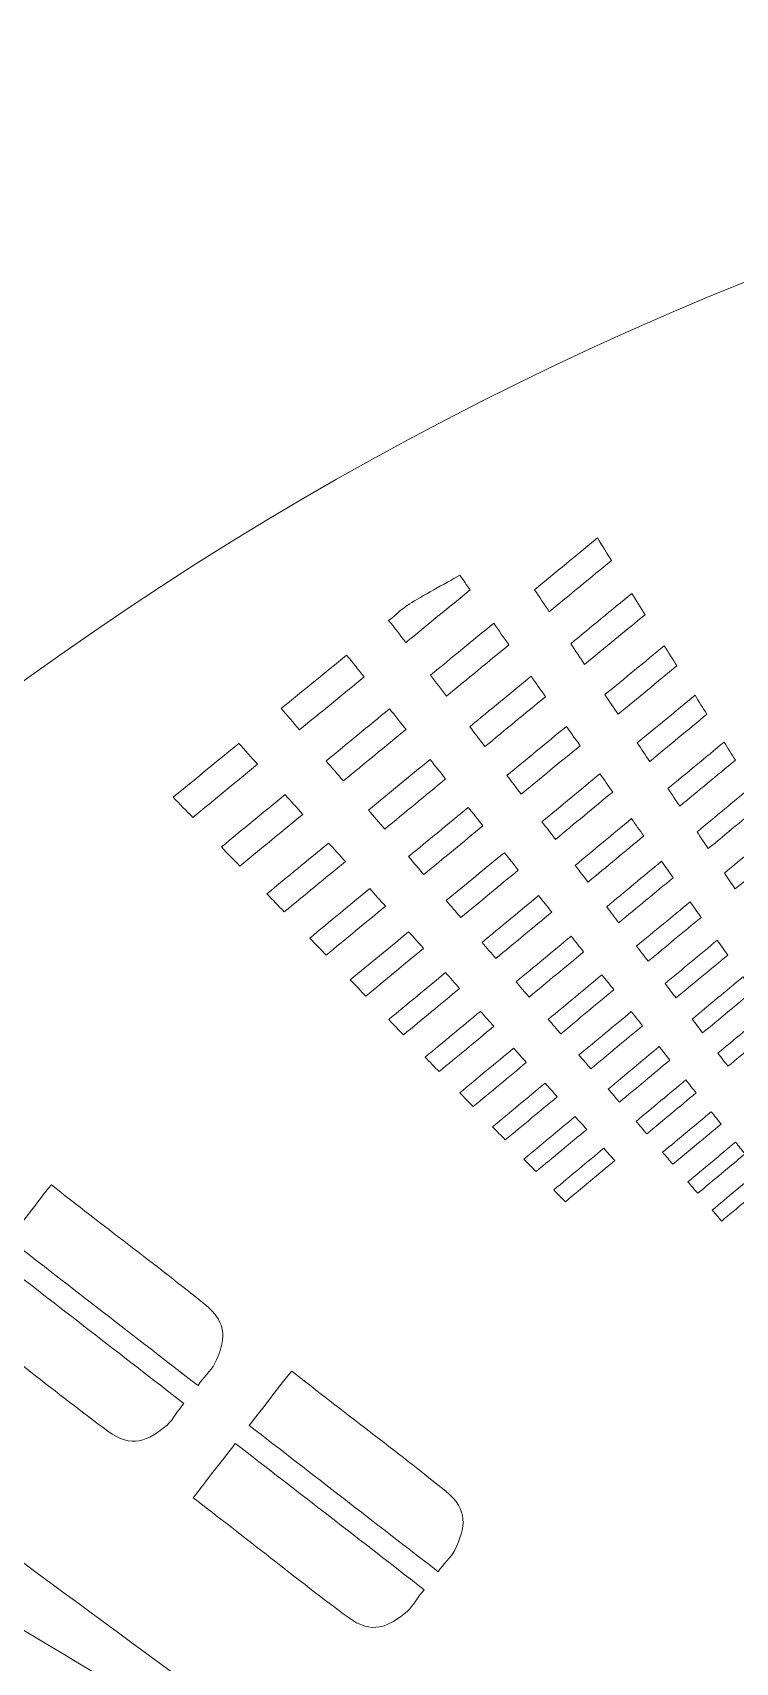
# Model space of a CAD drawing. Header units: millimetres. Extents: x -751 to 1411, y -446 to 1681.
# Drawn here: x -492.7 to -390.1, y 313.3 to 551.4 of the extents above; entities that cross this region are included whole.
import ezdxf

# ---------------------------------------------------------------- set-up
doc = ezdxf.new("R2010")
doc.units = ezdxf.units.MM
doc.header["$MEASUREMENT"] = 0
doc.layers.add('Layer 6', color=7, linetype='Continuous')

msp = doc.modelspace()

# ---------------------------------------------------------------- linework, layer by layer
at = {"layer": 'Layer 6', "lineweight": 0}
for points, knots in [([(-198.52, 551.4), (-477.55, 551.4), (-697.08, 331.88), (-697.08, 52.85), (-697.08, -226.18), (-477.55, -445.71), (-198.52, -445.71), (80.51, -445.71), (300.03, -226.18), (300.03, 52.85), (300.03, 331.88), (80.51, 551.4), (-198.52, 551.4)], [0, 0, 0, 0, 1, 1, 1, 2, 2, 2, 3, 3, 3, 4, 4, 4, 4]), ([(-408.17, 474.28), (-411.19, 471.78), (-414.22, 469.29), (-417.25, 466.8), (-417.97, 467.87), (-418.69, 468.94), (-419.4, 470.01), (-416.34, 472.53), (-413.27, 475.05), (-410.21, 477.57), (-409.53, 476.47), (-408.85, 475.37), (-408.17, 474.28)], [0, 0, 0, 0, 1, 1, 1, 2, 2, 2, 3, 3, 3, 4, 4, 4, 4]), ([(-437.65, 467.95), (-435.93, 469.05), (-432.42, 470.9), (-430.33, 472.11), (-429.77, 471.43), (-429.32, 470.69), (-428.8, 469.99), (-431.93, 467.42), (-435.07, 464.85), (-438.2, 462.28), (-439.04, 463.35), (-439.81, 464.46), (-440.71, 465.52), (-439.32, 466.49), (-439.37, 466.84), (-437.65, 467.95)], [0, 0, 0, 0, 1, 1, 1, 2, 2, 2, 3, 3, 3, 4, 4, 4, 5, 5, 5, 5]), ([(-412.08, 459.09), (-412.76, 460.1), (-413.44, 461.11), (-414.11, 462.12), (-411.14, 464.57), (-408.16, 467.02), (-405.19, 469.47), (-404.55, 468.44), (-403.9, 467.4), (-403.26, 466.36), (-406.2, 463.94), (-409.14, 461.52), (-412.08, 459.09)], [0, 0, 0, 0, 1, 1, 1, 2, 2, 2, 3, 3, 3, 4, 4, 4, 4]), ([(-423.14, 461.96), (-426.18, 459.46), (-429.22, 456.96), (-432.26, 454.46), (-433.03, 455.48), (-433.81, 456.51), (-434.59, 457.53), (-431.51, 460.06), (-428.44, 462.59), (-425.36, 465.12), (-424.62, 464.06), (-423.88, 463.01), (-423.14, 461.96)], [0, 0, 0, 0, 1, 1, 1, 2, 2, 2, 3, 3, 3, 4, 4, 4, 4]), ([(-446.84, 460.47), (-445.99, 459.41), (-445.14, 458.34), (-444.29, 457.27), (-447.43, 454.69), (-450.58, 452.11), (-453.72, 449.53), (-454.61, 450.56), (-455.51, 451.6), (-456.4, 452.64), (-453.21, 455.25), (-450.03, 457.86), (-446.84, 460.47)], [0, 0, 0, 0, 1, 1, 1, 2, 2, 2, 3, 3, 3, 4, 4, 4, 4]), ([(-407.2, 451.81), (-407.84, 452.77), (-408.48, 453.72), (-409.12, 454.68), (-406.23, 457.06), (-403.34, 459.44), (-400.45, 461.83), (-399.84, 460.85), (-399.23, 459.87), (-398.62, 458.89), (-401.48, 456.53), (-404.34, 454.17), (-407.2, 451.81)], [0, 0, 0, 0, 1, 1, 1, 2, 2, 2, 3, 3, 3, 4, 4, 4, 4]), ([(-426.65, 447.09), (-427.39, 448.05), (-428.12, 449.02), (-428.85, 449.99), (-425.87, 452.44), (-422.88, 454.9), (-419.9, 457.36), (-419.2, 456.37), (-418.5, 455.38), (-417.8, 454.38), (-420.75, 451.95), (-423.7, 449.52), (-426.65, 447.09)], [0, 0, 0, 0, 1, 1, 1, 2, 2, 2, 3, 3, 3, 4, 4, 4, 4]), ([(-447.32, 442.07), (-448.16, 443.05), (-449, 444.02), (-449.83, 445), (-446.75, 447.54), (-443.66, 450.08), (-440.57, 452.61), (-439.77, 451.61), (-438.97, 450.6), (-438.17, 449.6), (-441.22, 447.09), (-444.27, 444.58), (-447.32, 442.07)], [0, 0, 0, 0, 1, 1, 1, 2, 2, 2, 3, 3, 3, 4, 4, 4, 4]), ([(-402.57, 444.92), (-403.18, 445.82), (-403.79, 446.73), (-404.39, 447.63), (-401.58, 449.95), (-398.77, 452.27), (-395.96, 454.6), (-395.39, 453.67), (-394.81, 452.74), (-394.23, 451.81), (-397.01, 449.51), (-399.79, 447.22), (-402.57, 444.92)], [0, 0, 0, 0, 1, 1, 1, 2, 2, 2, 3, 3, 3, 4, 4, 4, 4]), ([(-421.36, 440.12), (-422.05, 441.04), (-422.74, 441.95), (-423.44, 442.86), (-420.54, 445.25), (-417.64, 447.65), (-414.74, 450.04), (-414.08, 449.1), (-413.41, 448.16), (-412.75, 447.22), (-415.62, 444.86), (-418.49, 442.49), (-421.36, 440.12)], [0, 0, 0, 0, 1, 1, 1, 2, 2, 2, 3, 3, 3, 4, 4, 4, 4]), ([(-398.19, 438.38), (-398.77, 439.24), (-399.34, 440.1), (-399.92, 440.96), (-397.18, 443.22), (-394.45, 445.48), (-391.71, 447.75), (-391.17, 446.87), (-390.62, 445.99), (-390.07, 445.11), (-392.78, 442.86), (-395.49, 440.62), (-398.19, 438.38)], [0, 0, 0, 0, 1, 1, 1, 2, 2, 2, 3, 3, 3, 4, 4, 4, 4]), ([(-462.59, 447.56), (-461.67, 446.54), (-460.76, 445.52), (-459.84, 444.51), (-463, 441.92), (-466.15, 439.32), (-469.31, 436.73), (-470.27, 437.72), (-471.22, 438.71), (-472.18, 439.69), (-468.98, 442.31), (-465.79, 444.94), (-462.59, 447.56)], [0, 0, 0, 0, 1, 1, 1, 2, 2, 2, 3, 3, 3, 4, 4, 4, 4]), ([(-441.27, 435.04), (-442.07, 435.96), (-442.86, 436.88), (-443.65, 437.8), (-440.65, 440.27), (-437.66, 442.74), (-434.66, 445.2), (-433.9, 444.26), (-433.15, 443.31), (-432.39, 442.36), (-435.35, 439.92), (-438.31, 437.48), (-441.27, 435.04)], [0, 0, 0, 0, 1, 1, 1, 2, 2, 2, 3, 3, 3, 4, 4, 4, 4]), ([(-416.35, 433.53), (-417, 434.4), (-417.66, 435.26), (-418.32, 436.12), (-415.5, 438.45), (-412.68, 440.78), (-409.86, 443.12), (-409.23, 442.23), (-408.6, 441.34), (-407.98, 440.45), (-410.77, 438.14), (-413.56, 435.84), (-416.35, 433.53)], [0, 0, 0, 0, 1, 1, 1, 2, 2, 2, 3, 3, 3, 4, 4, 4, 4]), ([(-394.03, 432.18), (-394.58, 433), (-395.12, 433.81), (-395.67, 434.63), (-393.01, 436.83), (-390.34, 439.04), (-387.68, 441.25), (-387.16, 440.41), (-386.64, 439.58), (-386.13, 438.74), (-388.76, 436.55), (-391.4, 434.37), (-394.03, 432.18)], [0, 0, 0, 0, 1, 1, 1, 2, 2, 2, 3, 3, 3, 4, 4, 4, 4]), ([(-462.43, 429.64), (-463.34, 430.57), (-464.24, 431.49), (-465.14, 432.42), (-462.04, 434.97), (-458.94, 437.52), (-455.84, 440.07), (-454.98, 439.11), (-454.11, 438.15), (-453.25, 437.19), (-456.31, 434.67), (-459.37, 432.16), (-462.43, 429.64)], [0, 0, 0, 0, 1, 1, 1, 2, 2, 2, 3, 3, 3, 4, 4, 4, 4]), ([(-426.93, 435.52), (-429.81, 433.14), (-432.69, 430.77), (-435.57, 428.39), (-436.31, 429.26), (-437.06, 430.14), (-437.81, 431.01), (-434.9, 433.41), (-431.99, 435.81), (-429.08, 438.21), (-428.36, 437.31), (-427.65, 436.42), (-426.93, 435.52)], [0, 0, 0, 0, 1, 1, 1, 2, 2, 2, 3, 3, 3, 4, 4, 4, 4]), ([(-411.6, 427.28), (-412.22, 428.1), (-412.84, 428.92), (-413.47, 429.74), (-410.72, 432.01), (-407.98, 434.29), (-405.23, 436.56), (-404.64, 435.71), (-404.05, 434.87), (-403.45, 434.03), (-406.17, 431.78), (-408.88, 429.53), (-411.6, 427.28)], [0, 0, 0, 0, 1, 1, 1, 2, 2, 2, 3, 3, 3, 4, 4, 4, 4]), ([(-390.08, 426.29), (-390.6, 427.06), (-391.12, 427.84), (-391.64, 428.61), (-389.04, 430.77), (-386.45, 432.92), (-383.85, 435.07), (-383.36, 434.28), (-382.87, 433.48), (-382.37, 432.69), (-384.94, 430.56), (-387.51, 428.42), (-390.08, 426.29)], [0, 0, 0, 0, 1, 1, 1, 2, 2, 2, 3, 3, 3, 4, 4, 4, 4]), ([(-449.48, 433), (-448.66, 432.1), (-447.85, 431.2), (-447.03, 430.29), (-450.01, 427.84), (-452.98, 425.39), (-455.95, 422.94), (-456.8, 423.82), (-457.65, 424.7), (-458.5, 425.57), (-455.49, 428.05), (-452.48, 430.53), (-449.48, 433)], [0, 0, 0, 0, 1, 1, 1, 2, 2, 2, 3, 3, 3, 4, 4, 4, 4]), ([(-430.16, 422.11), (-430.87, 422.93), (-431.58, 423.76), (-432.29, 424.58), (-429.46, 426.92), (-426.63, 429.26), (-423.8, 431.59), (-423.12, 430.75), (-422.45, 429.9), (-421.77, 429.05), (-424.57, 426.73), (-427.37, 424.42), (-430.16, 422.11)], [0, 0, 0, 0, 1, 1, 1, 2, 2, 2, 3, 3, 3, 4, 4, 4, 4]), ([(-407.09, 421.36), (-407.68, 422.13), (-408.27, 422.91), (-408.86, 423.69), (-406.19, 425.91), (-403.52, 428.12), (-400.85, 430.33), (-400.28, 429.53), (-399.72, 428.73), (-399.16, 427.93), (-401.8, 425.74), (-404.45, 423.55), (-407.09, 421.36)], [0, 0, 0, 0, 1, 1, 1, 2, 2, 2, 3, 3, 3, 4, 4, 4, 4]), ([(-443.47, 426.34), (-442.7, 425.48), (-441.93, 424.63), (-441.16, 423.77), (-444.05, 421.39), (-446.94, 419.01), (-449.83, 416.62), (-450.63, 417.45), (-451.43, 418.28), (-452.23, 419.11), (-449.31, 421.52), (-446.39, 423.93), (-443.47, 426.34)], [0, 0, 0, 0, 1, 1, 1, 2, 2, 2, 3, 3, 3, 4, 4, 4, 4]), ([(-418.8, 425.33), (-418.16, 424.52), (-417.52, 423.72), (-416.87, 422.91), (-419.6, 420.66), (-422.32, 418.4), (-425.05, 416.15), (-425.72, 416.93), (-426.39, 417.71), (-427.06, 418.49), (-424.31, 420.77), (-421.55, 423.05), (-418.8, 425.33)], [0, 0, 0, 0, 1, 1, 1, 2, 2, 2, 3, 3, 3, 4, 4, 4, 4]), ([(-402.81, 415.72), (-403.37, 416.46), (-403.93, 417.2), (-404.49, 417.94), (-401.89, 420.1), (-399.29, 422.26), (-396.68, 424.42), (-396.15, 423.66), (-395.61, 422.9), (-395.07, 422.14), (-397.65, 420), (-400.23, 417.86), (-402.81, 415.72)], [0, 0, 0, 0, 1, 1, 1, 2, 2, 2, 3, 3, 3, 4, 4, 4, 4]), ([(-437.79, 420.03), (-437.06, 419.23), (-436.33, 418.42), (-435.61, 417.61), (-438.41, 415.29), (-441.22, 412.96), (-444.03, 410.64), (-444.79, 411.43), (-445.55, 412.21), (-446.31, 413), (-443.47, 415.34), (-440.63, 417.69), (-437.79, 420.03)], [0, 0, 0, 0, 1, 1, 1, 2, 2, 2, 3, 3, 3, 4, 4, 4, 4]), ([(-414.06, 419.39), (-413.45, 418.62), (-412.84, 417.86), (-412.23, 417.09), (-414.88, 414.89), (-417.54, 412.69), (-420.19, 410.49), (-420.83, 411.24), (-421.46, 411.98), (-422.1, 412.72), (-419.42, 414.94), (-416.74, 417.16), (-414.06, 419.39)], [0, 0, 0, 0, 1, 1, 1, 2, 2, 2, 3, 3, 3, 4, 4, 4, 4]), ([(-398.73, 410.36), (-399.27, 411.07), (-399.8, 411.77), (-400.34, 412.47), (-397.8, 414.58), (-395.26, 416.69), (-392.72, 418.8), (-392.21, 418.08), (-391.7, 417.36), (-391.19, 416.63), (-393.7, 414.54), (-396.22, 412.45), (-398.73, 410.36)], [0, 0, 0, 0, 1, 1, 1, 2, 2, 2, 3, 3, 3, 4, 4, 4, 4]), ([(-432.41, 414.06), (-431.72, 413.3), (-431.03, 412.53), (-430.34, 411.76), (-433.07, 409.5), (-435.81, 407.24), (-438.54, 404.97), (-439.26, 405.72), (-439.98, 406.46), (-440.7, 407.21), (-437.94, 409.49), (-435.18, 411.78), (-432.41, 414.06)], [0, 0, 0, 0, 1, 1, 1, 2, 2, 2, 3, 3, 3, 4, 4, 4, 4]), ([(-409.56, 413.74), (-408.98, 413.02), (-408.4, 412.29), (-407.82, 411.56), (-410.4, 409.42), (-412.99, 407.27), (-415.57, 405.12), (-416.18, 405.83), (-416.78, 406.53), (-417.39, 407.24), (-414.78, 409.41), (-412.17, 411.57), (-409.56, 413.74)], [0, 0, 0, 0, 1, 1, 1, 2, 2, 2, 3, 3, 3, 4, 4, 4, 4]), ([(-394.85, 405.25), (-395.36, 405.93), (-395.87, 406.6), (-396.38, 407.27), (-393.9, 409.33), (-391.43, 411.39), (-388.95, 413.45), (-388.46, 412.76), (-387.98, 412.07), (-387.49, 411.38), (-389.94, 409.34), (-392.4, 407.3), (-394.85, 405.25)], [0, 0, 0, 0, 1, 1, 1, 2, 2, 2, 3, 3, 3, 4, 4, 4, 4]), ([(-427.31, 408.4), (-426.66, 407.67), (-426, 406.95), (-425.35, 406.22), (-428.01, 404.01), (-430.67, 401.8), (-433.33, 399.6), (-434.01, 400.3), (-434.7, 401.01), (-435.38, 401.71), (-432.69, 403.94), (-430, 406.17), (-427.31, 408.4)], [0, 0, 0, 0, 1, 1, 1, 2, 2, 2, 3, 3, 3, 4, 4, 4, 4]), ([(-405.27, 408.37), (-404.72, 407.68), (-404.17, 406.99), (-403.62, 406.3), (-406.14, 404.2), (-408.66, 402.11), (-411.18, 400.01), (-411.76, 400.68), (-412.33, 401.35), (-412.91, 402.03), (-410.36, 404.14), (-407.82, 406.26), (-405.27, 408.37)], [0, 0, 0, 0, 1, 1, 1, 2, 2, 2, 3, 3, 3, 4, 4, 4, 4]), ([(-391.15, 400.38), (-391.63, 401.02), (-392.12, 401.66), (-392.61, 402.31), (-390.19, 404.32), (-387.77, 406.33), (-385.35, 408.35), (-384.89, 407.69), (-384.42, 407.03), (-383.96, 406.37), (-386.36, 404.38), (-388.75, 402.38), (-391.15, 400.38)], [0, 0, 0, 0, 1, 1, 1, 2, 2, 2, 3, 3, 3, 4, 4, 4, 4]), ([(-422.47, 403.02), (-421.84, 402.33), (-421.22, 401.64), (-420.6, 400.95), (-423.19, 398.8), (-425.79, 396.64), (-428.38, 394.49), (-429.03, 395.16), (-429.68, 395.83), (-430.33, 396.5), (-427.71, 398.68), (-425.09, 400.85), (-422.47, 403.02)], [0, 0, 0, 0, 1, 1, 1, 2, 2, 2, 3, 3, 3, 4, 4, 4, 4]), ([(-408.65, 397.06), (-406.16, 399.13), (-403.68, 401.2), (-401.19, 403.26), (-401.19, 403.26), (-399.62, 401.29), (-399.62, 401.29), (-402.08, 399.24), (-404.54, 397.19), (-407, 395.14), (-407.55, 395.78), (-408.1, 396.42), (-408.65, 397.06)], [0, 0, 0, 0, 1, 1, 1, 2, 2, 2, 3, 3, 3, 4, 4, 4, 4]), ([(-417.86, 397.91), (-417.27, 397.25), (-416.68, 396.59), (-416.08, 395.94), (-418.61, 393.83), (-421.14, 391.73), (-423.67, 389.63), (-424.29, 390.27), (-424.91, 390.9), (-425.52, 391.54), (-422.97, 393.67), (-420.42, 395.79), (-417.86, 397.91)], [0, 0, 0, 0, 1, 1, 1, 2, 2, 2, 3, 3, 3, 4, 4, 4, 4]), ([(-397.31, 398.39), (-396.8, 397.76), (-396.3, 397.13), (-395.8, 396.5), (-398.2, 394.5), (-400.61, 392.5), (-403.01, 390.5), (-403.53, 391.11), (-404.06, 391.72), (-404.58, 392.33), (-402.16, 394.35), (-399.73, 396.37), (-397.31, 398.39)], [0, 0, 0, 0, 1, 1, 1, 2, 2, 2, 3, 3, 3, 4, 4, 4, 4]), ([(-413.48, 393.04), (-412.91, 392.42), (-412.35, 391.79), (-411.78, 391.16), (-414.25, 389.11), (-416.71, 387.05), (-419.18, 385), (-419.77, 385.61), (-420.36, 386.21), (-420.95, 386.82), (-418.46, 388.9), (-415.97, 390.97), (-413.48, 393.04)], [0, 0, 0, 0, 1, 1, 1, 2, 2, 2, 3, 3, 3, 4, 4, 4, 4]), ([(-393.59, 393.74), (-393.12, 393.14), (-392.64, 392.54), (-392.16, 391.94), (-394.5, 389.98), (-396.85, 388.02), (-399.2, 386.06), (-399.7, 386.65), (-400.2, 387.23), (-400.7, 387.81), (-398.33, 389.79), (-395.96, 391.76), (-393.59, 393.74)], [0, 0, 0, 0, 1, 1, 1, 2, 2, 2, 3, 3, 3, 4, 4, 4, 4]), ([(-409.29, 388.4), (-408.76, 387.8), (-408.22, 387.2), (-407.68, 386.61), (-410.09, 384.6), (-412.5, 382.59), (-414.9, 380.58), (-415.47, 381.16), (-416.03, 381.74), (-416.59, 382.32), (-414.16, 384.35), (-411.73, 386.38), (-409.29, 388.4)], [0, 0, 0, 0, 1, 1, 1, 2, 2, 2, 3, 3, 3, 4, 4, 4, 4]), ([(-390.05, 389.3), (-389.59, 388.72), (-389.13, 388.15), (-388.68, 387.57), (-390.97, 385.66), (-393.26, 383.74), (-395.56, 381.83), (-396.04, 382.38), (-396.52, 382.94), (-396.99, 383.5), (-394.68, 385.43), (-392.36, 387.36), (-390.05, 389.3)], [0, 0, 0, 0, 1, 1, 1, 2, 2, 2, 3, 3, 3, 4, 4, 4, 4]), ([(-386.66, 385.05), (-386.22, 384.5), (-385.78, 383.95), (-385.35, 383.4), (-387.59, 381.52), (-389.83, 379.65), (-392.07, 377.77), (-392.53, 378.31), (-392.99, 378.84), (-393.45, 379.37), (-391.19, 381.26), (-388.92, 383.16), (-386.66, 385.05)], [0, 0, 0, 0, 1, 1, 1, 2, 2, 2, 3, 3, 3, 4, 4, 4, 4]), ([(-466.14, 356.9), (-466.62, 355.9), (-467.97, 354.76), (-468.55, 353.73), (-477.78, 360.86), (-486.95, 367.99), (-496.16, 375.12), (-494.08, 377.77), (-492.08, 380.43), (-489.97, 383.06), (-482.65, 377.26), (-474.53, 371.26), (-467.45, 365.51), (-464.09, 362.77), (-464.56, 360.18), (-466.14, 356.9)], [0, 0, 0, 0, 1, 1, 1, 2, 2, 2, 3, 3, 3, 4, 4, 4, 5, 5, 5, 5]), ([(-555.74, 372.5), (-512.11, 341.49), (-472.29, 311.54), (-427.32, 278.95), (-427.45, 278.77), (-427.57, 278.59), (-427.7, 278.42), (-473.65, 305.82), (-519.6, 333.23), (-565.55, 360.63), (-564.08, 362.38), (-557.23, 370.77), (-555.74, 372.5)], [0, 0, 0, 0, 1, 1, 1, 2, 2, 2, 3, 3, 3, 4, 4, 4, 4]), ([(-470.6, 351.09), (-471.45, 350.27), (-472.22, 348.68), (-473.06, 347.97), (-475.85, 345.62), (-478.24, 344.51), (-481.73, 347.09), (-489.07, 352.51), (-496.89, 358.88), (-504.34, 364.52), (-502.32, 367.23), (-500.24, 369.83), (-498.19, 372.5), (-489, 365.35), (-479.8, 358.25), (-470.6, 351.09)], [0, 0, 0, 0, 1, 1, 1, 2, 2, 2, 3, 3, 3, 4, 4, 4, 5, 5, 5, 5]), ([(-461.07, 347.91), (-458.99, 350.56), (-456.99, 353.22), (-454.87, 355.86), (-447.56, 350.05), (-439.44, 344.06), (-432.36, 338.3), (-428.99, 335.57), (-429.47, 332.98), (-431.05, 329.69), (-431.53, 328.7), (-432.88, 327.55), (-433.46, 326.53), (-442.69, 333.65), (-451.86, 340.79), (-461.07, 347.91)], [0, 0, 0, 0, 1, 1, 1, 2, 2, 2, 3, 3, 3, 4, 4, 4, 5, 5, 5, 5]), ([(-435.51, 323.89), (-436.36, 323.06), (-437.13, 321.47), (-437.97, 320.76), (-440.76, 318.41), (-443.15, 317.31), (-446.64, 319.89), (-453.97, 325.31), (-461.8, 331.68), (-469.25, 337.31), (-467.22, 340.02), (-465.15, 342.62), (-463.1, 345.29), (-453.9, 338.15), (-444.71, 331.05), (-435.51, 323.89)], [0, 0, 0, 0, 1, 1, 1, 2, 2, 2, 3, 3, 3, 4, 4, 4, 5, 5, 5, 5])]:
    msp.add_open_spline(points, degree=3, knots=knots, dxfattribs=at)

doc.saveas('drawing.dxf')
